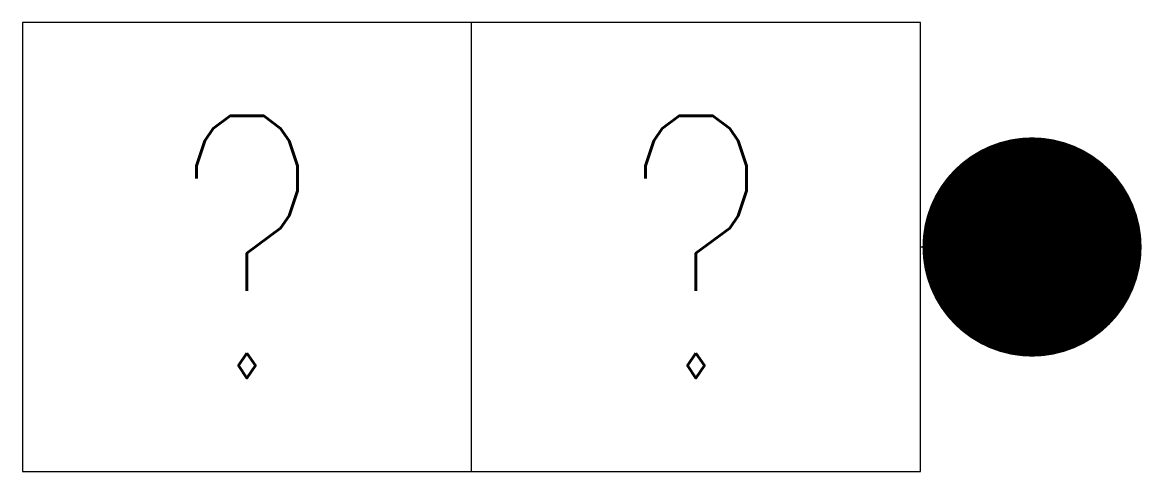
# Model space of a CAD drawing. Extents: x 0 to 0.401, y -0.08 to 0.08.
import ezdxf
from ezdxf.enums import TextEntityAlignment as Align

# ---------------------------------------------------------------- set-up
doc = ezdxf.new("R2010")
doc.units = 0
doc.header["$MEASUREMENT"] = 0
doc.layers.get('0').update_dxf_attribs({"linetype": 'CONTINUOUS'})
doc.layers.add('E-BLKA', color=4, linetype='CONTINUOUS')
doc.styles.add('BRA-ATT', font='romans.shx', dxfattribs={"width": 0.75})

msp = doc.modelspace()

# ---------------------------------------------------------------- linework, layer by layer
for p, q in [((0, 0.08036), (0, -0.08036)), ((0.16071, 0.08036), (0, 0.08036)), ((0.32143, 0.08036), (0.16071, 0.08036)), ((0.16071, -0.08036), (0.16071, 0.08036)), ((0.32143, -0.08036), (0.32143, 0.08036)), ((0.36133, 0), (0.32143, 0)), ((0, -0.08036), (0.16071, -0.08036)), ((0.16071, -0.08036), (0.32143, -0.08036))]:
    msp.add_line(p, q)
at = {"const_width": 0.03922}
msp.add_lwpolyline([(0.34172, 0, 1), (0.38094, 0, 1)], format="xyb", close=True, dxfattribs=at)

# ---------------------------------------------------------------- texts
at = {"layer": 'E-BLKA', "style": 'BRA-ATT', "width": 0.75}
for p in [(0.08036, 0), (0.24107, 0)]:
    msp.add_attdef('?', text='', height=0.09375, dxfattribs=at).set_placement(p, align=Align.MIDDLE)

doc.saveas('drawing.dxf')
